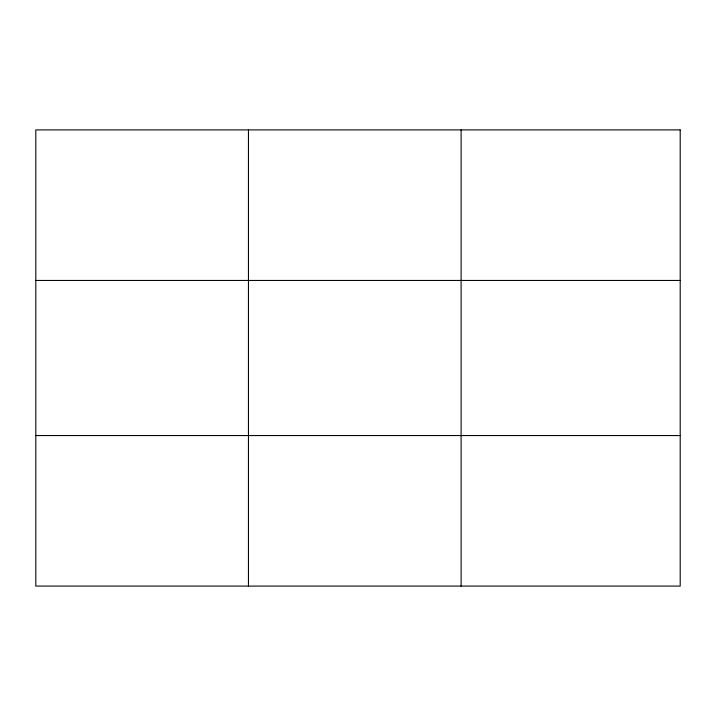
<?xml version="1.0" encoding="UTF-8"?>
<svg xmlns="http://www.w3.org/2000/svg" width="716" height="716" viewBox="0 0 716 716"><rect width="100%" height="100%" fill="white"/><g stroke="black" fill="none" stroke-linecap="round" stroke-linejoin="round"><path stroke-width="1.07" d="M248.452 129.909L248.452 586.091M461.104 129.909L461.104 586.091M35.8 280.448L680.2 280.448M35.8 435.552L680.2 435.552M680.2 129.909L680.2 586.091L35.8 586.091L35.8 129.909L680.2 129.909"/></g></svg>
